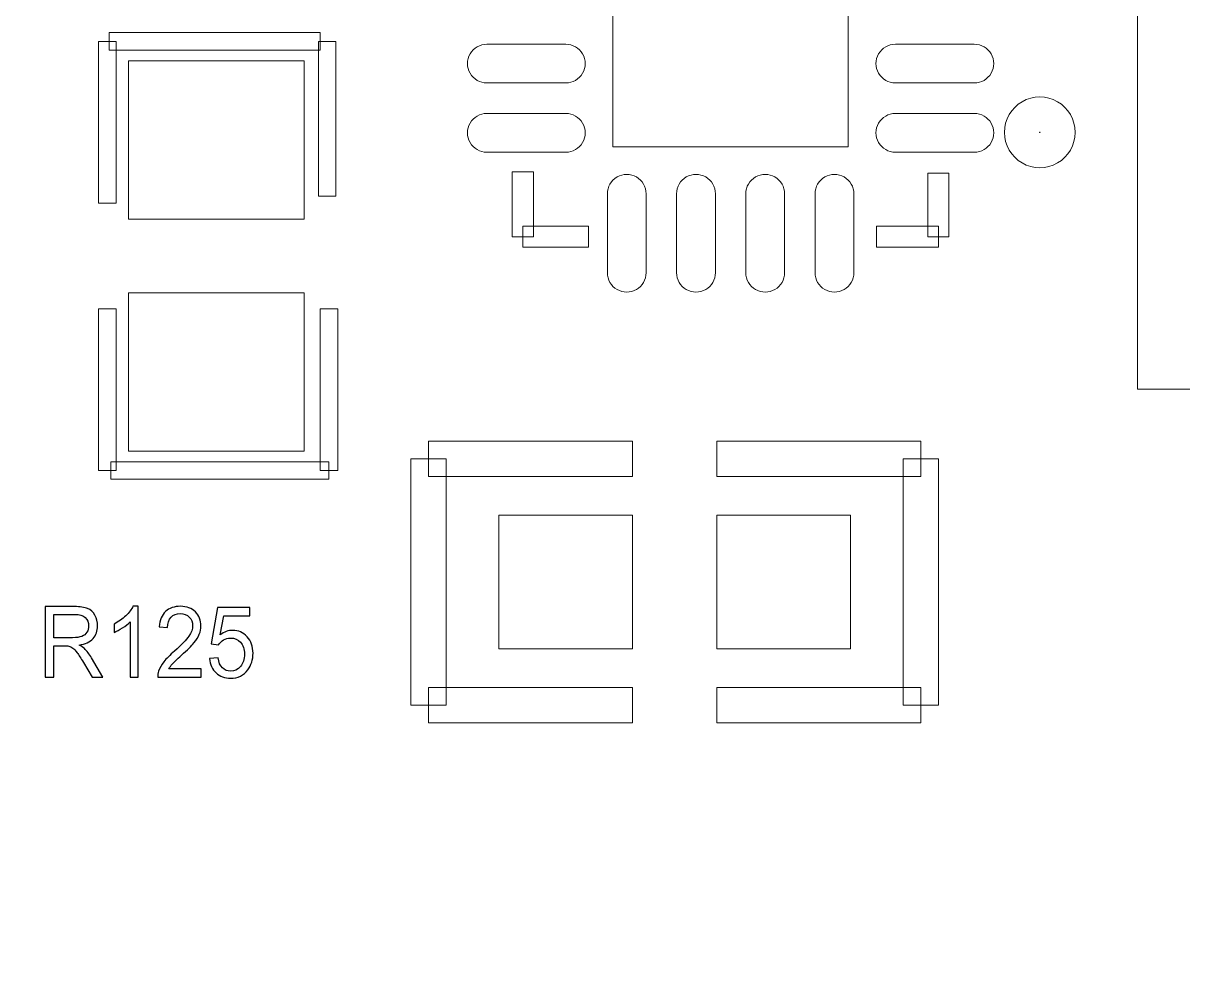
# Model space of a CAD drawing. Header units: millimetres. Extents: x -86 to 67, y -55 to 52.
# Drawn here: x -48.21 to -39.84, y -23.96 to -17.14 of the extents above; entities that cross this region are included whole.
import ezdxf

# ---------------------------------------------------------------- set-up
doc = ezdxf.new("R2010")
doc.units = ezdxf.units.MM
doc.header["$MEASUREMENT"] = 0
for name, color, linetype in [('BG_OUTLINE', 7, 'Continuous'), ('PG_SILKSCREEN_TOP', 7, 'Continuous'), ('PIN_TOP', 7, 'Continuous'), ('RD_SILKSCREEN_TOP', 7, 'Continuous')]:
    doc.layers.add(name, color=color, linetype=linetype)

msp = doc.modelspace()

# ---------------------------------------------------------------- linework, layer by layer
at = {"layer": 'BG_OUTLINE', "color": 3, "lineweight": 9}
msp.add_open_spline([(-60.0926, 34.7331), (-60.0926, 34.7331), (63.7724, 34.7331), (63.7724, 34.7331), (63.7724, 34.7331), (64.585, 34.7336), (65.3646, 34.4113), (65.9396, 33.837), (65.9396, 33.837), (66.5146, 33.2627), (66.8379, 32.4797), (66.8384, 31.667), (66.8384, 31.667), (66.8384, 31.667), (66.8412, -52.28), (66.8412, -52.28), (66.8412, -52.28), (66.8412, -52.28), (66.8384, -52.1933), (66.8384, -52.1933), (66.8384, -52.1933), (66.8389, -53.006), (66.5166, -53.7856), (65.9424, -54.3606), (65.9424, -54.3606), (65.3681, -54.9356), (64.585, -55.2589), (63.7724, -55.2594), (63.7724, -55.2594), (63.7724, -55.2594), (-60.1869, -55.2594), (-60.1869, -55.2594), (-60.1869, -55.2594), (-60.1869, -55.2594), (-60.0853, -55.2518), (-60.0853, -55.2518), (-60.0853, -55.2518), (-60.8979, -55.2523), (-61.6775, -54.9299), (-62.2525, -54.3557), (-62.2525, -54.3557), (-62.8275, -53.7814), (-63.1508, -52.9984), (-63.1513, -52.1857), (-63.1513, -52.1857), (-63.1513, -52.1857), (-63.1587, 31.667), (-63.1587, 31.667), (-63.1587, 31.667), (-63.1592, 32.4797), (-62.8369, 33.2593), (-62.2626, 33.8343), (-62.2626, 33.8343), (-61.6883, 34.4093), (-60.9053, 34.7326), (-60.0926, 34.7331)], degree=3, knots=[0, 0, 0, 0, 0.071429, 0.071429, 0.071429, 0.071429, 0.142857, 0.142857, 0.142857, 0.142857, 0.214286, 0.214286, 0.214286, 0.214286, 0.285714, 0.285714, 0.285714, 0.285714, 0.357143, 0.357143, 0.357143, 0.357143, 0.428571, 0.428571, 0.428571, 0.428571, 0.5, 0.5, 0.5, 0.5, 0.571429, 0.571429, 0.571429, 0.571429, 0.642857, 0.642857, 0.642857, 0.642857, 0.714286, 0.714286, 0.714286, 0.714286, 0.785714, 0.785714, 0.785714, 0.785714, 0.857143, 0.857143, 0.857143, 0.857143, 0.928571, 0.928571, 0.928571, 0.928571, 1, 1, 1, 1], dxfattribs=at)
at = {"layer": 'PG_SILKSCREEN_TOP', "color": 6, "lineweight": 9}
for points, knots in [([(-46.0696, -17.2076), (-46.0696, -17.2076), (-46.0696, -17.3346), (-46.0696, -17.3346), (-46.0696, -17.3346), (-46.0696, -17.3346), (-47.5936, -17.3346), (-47.5936, -17.3346), (-47.5936, -17.3346), (-47.5936, -17.3346), (-47.5936, -17.2076), (-47.5936, -17.2076), (-47.5936, -17.2076), (-47.5936, -17.2076), (-46.0696, -17.2076), (-46.0696, -17.2076)], [0, 0, 0, 0, 0.25, 0.25, 0.25, 0.25, 0.5, 0.5, 0.5, 0.5, 0.75, 0.75, 0.75, 0.75, 1, 1, 1, 1]), ([(-47.6698, -17.2711), (-47.6698, -17.2711), (-47.5428, -17.2711), (-47.5428, -17.2711), (-47.5428, -17.2711), (-47.5428, -17.2711), (-47.5428, -18.4395), (-47.5428, -18.4395), (-47.5428, -18.4395), (-47.5428, -18.4395), (-47.6698, -18.4395), (-47.6698, -18.4395), (-47.6698, -18.4395), (-47.6698, -18.4395), (-47.6698, -17.2711), (-47.6698, -17.2711)], [0, 0, 0, 0, 0.25, 0.25, 0.25, 0.25, 0.5, 0.5, 0.5, 0.5, 0.75, 0.75, 0.75, 0.75, 1, 1, 1, 1]), ([(-45.9553, -18.3887), (-45.9553, -18.3887), (-46.0823, -18.3887), (-46.0823, -18.3887), (-46.0823, -18.3887), (-46.0823, -18.3887), (-46.0823, -17.2711), (-46.0823, -17.2711), (-46.0823, -17.2711), (-46.0823, -17.2711), (-45.9553, -17.2711), (-45.9553, -17.2711), (-45.9553, -17.2711), (-45.9553, -17.2711), (-45.9553, -18.3887), (-45.9553, -18.3887)], [0, 0, 0, 0, 0.25, 0.25, 0.25, 0.25, 0.5, 0.5, 0.5, 0.5, 0.75, 0.75, 0.75, 0.75, 1, 1, 1, 1]), ([(-41.128, -17.9277), (-41.128, -17.8364), (-41.0793, -17.7521), (-41.0002, -17.7064), (-41.0002, -17.7064), (-40.9212, -17.6608), (-40.8238, -17.6608), (-40.7447, -17.7064), (-40.7447, -17.7064), (-40.6656, -17.7521), (-40.6169, -17.8364), (-40.6169, -17.9277)], [0, 0, 0, 0, 0.333333, 0.333333, 0.333333, 0.333333, 0.666667, 0.666667, 0.666667, 0.666667, 1, 1, 1, 1]), ([(-40.6169, -17.9277), (-40.6169, -18.019), (-40.6656, -18.1034), (-40.7447, -18.149), (-40.7447, -18.149), (-40.8238, -18.1947), (-40.9212, -18.1947), (-41.0002, -18.149), (-41.0002, -18.149), (-41.0793, -18.1034), (-41.128, -18.019), (-41.128, -17.9277)], [0, 0, 0, 0, 0.333333, 0.333333, 0.333333, 0.333333, 0.666667, 0.666667, 0.666667, 0.666667, 1, 1, 1, 1]), ([(-40.8709, -17.9277), (-40.8709, -17.9272), (-40.8712, -17.9267), (-40.8717, -17.9264), (-40.8717, -17.9264), (-40.8722, -17.9261), (-40.8728, -17.9261), (-40.8732, -17.9264), (-40.8732, -17.9264), (-40.8737, -17.9267), (-40.874, -17.9272), (-40.874, -17.9277)], [0, 0, 0, 0, 0.333333, 0.333333, 0.333333, 0.333333, 0.666667, 0.666667, 0.666667, 0.666667, 1, 1, 1, 1]), ([(-40.874, -17.9277), (-40.874, -17.9283), (-40.8737, -17.9288), (-40.8732, -17.929), (-40.8732, -17.929), (-40.8728, -17.9293), (-40.8722, -17.9293), (-40.8717, -17.929), (-40.8717, -17.929), (-40.8712, -17.9288), (-40.8709, -17.9283), (-40.8709, -17.9277)], [0, 0, 0, 0, 0.333333, 0.333333, 0.333333, 0.333333, 0.666667, 0.666667, 0.666667, 0.666667, 1, 1, 1, 1]), ([(-44.6817, -18.2135), (-44.6817, -18.2135), (-44.5293, -18.2135), (-44.5293, -18.2135), (-44.5293, -18.2135), (-44.5293, -18.2135), (-44.5293, -18.6813), (-44.5293, -18.6813), (-44.5293, -18.6813), (-44.5293, -18.6813), (-44.6817, -18.6813), (-44.6817, -18.6813), (-44.6817, -18.6813), (-44.6817, -18.6813), (-44.6817, -18.2135), (-44.6817, -18.2135)], [0, 0, 0, 0, 0.25, 0.25, 0.25, 0.25, 0.5, 0.5, 0.5, 0.5, 0.75, 0.75, 0.75, 0.75, 1, 1, 1, 1]), ([(-41.529, -18.6813), (-41.529, -18.6813), (-41.6814, -18.6813), (-41.6814, -18.6813), (-41.6814, -18.6813), (-41.6814, -18.6813), (-41.6814, -18.2226), (-41.6814, -18.2226), (-41.6814, -18.2226), (-41.6814, -18.2226), (-41.529, -18.2226), (-41.529, -18.2226), (-41.529, -18.2226), (-41.529, -18.2226), (-41.529, -18.6813), (-41.529, -18.6813)], [0, 0, 0, 0, 0.25, 0.25, 0.25, 0.25, 0.5, 0.5, 0.5, 0.5, 0.75, 0.75, 0.75, 0.75, 1, 1, 1, 1]), ([(-44.6055, -18.7575), (-44.6055, -18.7575), (-44.6055, -18.6051), (-44.6055, -18.6051), (-44.6055, -18.6051), (-44.6055, -18.6051), (-44.1305, -18.6051), (-44.1305, -18.6051), (-44.1305, -18.6051), (-44.1305, -18.6051), (-44.1305, -18.7575), (-44.1305, -18.7575), (-44.1305, -18.7575), (-44.1305, -18.7575), (-44.6055, -18.7575), (-44.6055, -18.7575)], [0, 0, 0, 0, 0.25, 0.25, 0.25, 0.25, 0.5, 0.5, 0.5, 0.5, 0.75, 0.75, 0.75, 0.75, 1, 1, 1, 1]), ([(-42.0525, -18.7575), (-42.0525, -18.7575), (-42.0525, -18.6051), (-42.0525, -18.6051), (-42.0525, -18.6051), (-42.0525, -18.6051), (-41.6052, -18.6051), (-41.6052, -18.6051), (-41.6052, -18.6051), (-41.6052, -18.6051), (-41.6052, -18.7575), (-41.6052, -18.7575), (-41.6052, -18.7575), (-41.6052, -18.7575), (-42.0525, -18.7575), (-42.0525, -18.7575)], [0, 0, 0, 0, 0.25, 0.25, 0.25, 0.25, 0.5, 0.5, 0.5, 0.5, 0.75, 0.75, 0.75, 0.75, 1, 1, 1, 1]), ([(-47.5428, -20.3699), (-47.5428, -20.3699), (-47.6698, -20.3699), (-47.6698, -20.3699), (-47.6698, -20.3699), (-47.6698, -20.3699), (-47.6698, -19.2015), (-47.6698, -19.2015), (-47.6698, -19.2015), (-47.6698, -19.2015), (-47.5428, -19.2015), (-47.5428, -19.2015), (-47.5428, -19.2015), (-47.5428, -19.2015), (-47.5428, -20.3699), (-47.5428, -20.3699)], [0, 0, 0, 0, 0.25, 0.25, 0.25, 0.25, 0.5, 0.5, 0.5, 0.5, 0.75, 0.75, 0.75, 0.75, 1, 1, 1, 1]), ([(-46.0696, -19.2015), (-46.0696, -19.2015), (-45.9426, -19.2015), (-45.9426, -19.2015), (-45.9426, -19.2015), (-45.9426, -19.2015), (-45.9426, -20.3699), (-45.9426, -20.3699), (-45.9426, -20.3699), (-45.9426, -20.3699), (-46.0696, -20.3699), (-46.0696, -20.3699), (-46.0696, -20.3699), (-46.0696, -20.3699), (-46.0696, -19.2015), (-46.0696, -19.2015)], [0, 0, 0, 0, 0.25, 0.25, 0.25, 0.25, 0.5, 0.5, 0.5, 0.5, 0.75, 0.75, 0.75, 0.75, 1, 1, 1, 1]), ([(-45.2872, -20.4131), (-45.2872, -20.4131), (-45.2872, -20.1591), (-45.2872, -20.1591), (-45.2872, -20.1591), (-45.2872, -20.1591), (-43.814, -20.1591), (-43.814, -20.1591), (-43.814, -20.1591), (-43.814, -20.1591), (-43.814, -20.4131), (-43.814, -20.4131), (-43.814, -20.4131), (-43.814, -20.4131), (-45.2872, -20.4131), (-45.2872, -20.4131)], [0, 0, 0, 0, 0.25, 0.25, 0.25, 0.25, 0.5, 0.5, 0.5, 0.5, 0.75, 0.75, 0.75, 0.75, 1, 1, 1, 1]), ([(-41.7312, -20.1591), (-41.7312, -20.1591), (-41.7312, -20.4131), (-41.7312, -20.4131), (-41.7312, -20.4131), (-41.7312, -20.4131), (-43.2044, -20.4131), (-43.2044, -20.4131), (-43.2044, -20.4131), (-43.2044, -20.4131), (-43.2044, -20.1591), (-43.2044, -20.1591), (-43.2044, -20.1591), (-43.2044, -20.1591), (-41.7312, -20.1591), (-41.7312, -20.1591)], [0, 0, 0, 0, 0.25, 0.25, 0.25, 0.25, 0.5, 0.5, 0.5, 0.5, 0.75, 0.75, 0.75, 0.75, 1, 1, 1, 1]), ([(-46.0061, -20.3064), (-46.0061, -20.3064), (-46.0061, -20.4334), (-46.0061, -20.4334), (-46.0061, -20.4334), (-46.0061, -20.4334), (-47.5809, -20.4334), (-47.5809, -20.4334), (-47.5809, -20.4334), (-47.5809, -20.4334), (-47.5809, -20.3064), (-47.5809, -20.3064), (-47.5809, -20.3064), (-47.5809, -20.3064), (-46.0061, -20.3064), (-46.0061, -20.3064)], [0, 0, 0, 0, 0.25, 0.25, 0.25, 0.25, 0.5, 0.5, 0.5, 0.5, 0.75, 0.75, 0.75, 0.75, 1, 1, 1, 1]), ([(-45.1602, -22.0641), (-45.1602, -22.0641), (-45.4142, -22.0641), (-45.4142, -22.0641), (-45.4142, -22.0641), (-45.4142, -22.0641), (-45.4142, -20.2861), (-45.4142, -20.2861), (-45.4142, -20.2861), (-45.4142, -20.2861), (-45.1602, -20.2861), (-45.1602, -20.2861), (-45.1602, -20.2861), (-45.1602, -20.2861), (-45.1602, -22.0641), (-45.1602, -22.0641)], [0, 0, 0, 0, 0.25, 0.25, 0.25, 0.25, 0.5, 0.5, 0.5, 0.5, 0.75, 0.75, 0.75, 0.75, 1, 1, 1, 1]), ([(-41.6042, -22.0641), (-41.6042, -22.0641), (-41.8582, -22.0641), (-41.8582, -22.0641), (-41.8582, -22.0641), (-41.8582, -22.0641), (-41.8582, -20.2861), (-41.8582, -20.2861), (-41.8582, -20.2861), (-41.8582, -20.2861), (-41.6042, -20.2861), (-41.6042, -20.2861), (-41.6042, -20.2861), (-41.6042, -20.2861), (-41.6042, -22.0641), (-41.6042, -22.0641)], [0, 0, 0, 0, 0.25, 0.25, 0.25, 0.25, 0.5, 0.5, 0.5, 0.5, 0.75, 0.75, 0.75, 0.75, 1, 1, 1, 1]), ([(-43.814, -21.9371), (-43.814, -21.9371), (-43.814, -22.1911), (-43.814, -22.1911), (-43.814, -22.1911), (-43.814, -22.1911), (-45.2872, -22.1911), (-45.2872, -22.1911), (-45.2872, -22.1911), (-45.2872, -22.1911), (-45.2872, -21.9371), (-45.2872, -21.9371), (-45.2872, -21.9371), (-45.2872, -21.9371), (-43.814, -21.9371), (-43.814, -21.9371)], [0, 0, 0, 0, 0.25, 0.25, 0.25, 0.25, 0.5, 0.5, 0.5, 0.5, 0.75, 0.75, 0.75, 0.75, 1, 1, 1, 1]), ([(-43.2044, -22.1911), (-43.2044, -22.1911), (-43.2044, -21.9371), (-43.2044, -21.9371), (-43.2044, -21.9371), (-43.2044, -21.9371), (-41.7312, -21.9371), (-41.7312, -21.9371), (-41.7312, -21.9371), (-41.7312, -21.9371), (-41.7312, -22.1911), (-41.7312, -22.1911), (-41.7312, -22.1911), (-41.7312, -22.1911), (-43.2044, -22.1911), (-43.2044, -22.1911)], [0, 0, 0, 0, 0.25, 0.25, 0.25, 0.25, 0.5, 0.5, 0.5, 0.5, 0.75, 0.75, 0.75, 0.75, 1, 1, 1, 1])]:
    msp.add_open_spline(points, degree=3, knots=knots, dxfattribs=at)
at = {"layer": 'PIN_TOP', "lineweight": 9}
for points, knots in [([(-40.1676, -19.7832), (-40.1676, -19.7832), (-40.1676, -16.2831), (-40.1676, -16.2831), (-40.1676, -16.2831), (-40.1676, -16.2831), (-37.8181, -16.2831), (-37.8181, -16.2831), (-37.8181, -16.2831), (-37.8181, -16.2831), (-37.8181, -19.7832), (-37.8181, -19.7832), (-37.8181, -19.7832), (-37.8181, -19.7832), (-40.1676, -19.7832), (-40.1676, -19.7832)], [0, 0, 0, 0, 0.25, 0.25, 0.25, 0.25, 0.5, 0.5, 0.5, 0.5, 0.75, 0.75, 0.75, 0.75, 1, 1, 1, 1]), ([(-42.2554, -18.0312), (-42.2554, -18.0312), (-43.9554, -18.0312), (-43.9554, -18.0312), (-43.9554, -18.0312), (-43.9554, -18.0312), (-43.9554, -16.3312), (-43.9554, -16.3312), (-43.9554, -16.3312), (-43.9554, -16.3312), (-42.2554, -16.3312), (-42.2554, -16.3312), (-42.2554, -16.3312), (-42.2554, -16.3312), (-42.2554, -18.0312), (-42.2554, -18.0312)], [0, 0, 0, 0, 0.25, 0.25, 0.25, 0.25, 0.5, 0.5, 0.5, 0.5, 0.75, 0.75, 0.75, 0.75, 1, 1, 1, 1]), ([(-44.8653, -17.2911), (-44.8653, -17.2911), (-44.2954, -17.2911), (-44.2954, -17.2911), (-44.2954, -17.2911), (-44.2453, -17.2911), (-44.1991, -17.3178), (-44.1741, -17.3611), (-44.1741, -17.3611), (-44.149, -17.4045), (-44.149, -17.4578), (-44.1741, -17.5012), (-44.1741, -17.5012), (-44.1991, -17.5445), (-44.2453, -17.5712), (-44.2954, -17.5712), (-44.2954, -17.5712), (-44.2954, -17.5712), (-44.8653, -17.5712), (-44.8653, -17.5712), (-44.8653, -17.5712), (-44.9154, -17.5712), (-44.9616, -17.5445), (-44.9867, -17.5012), (-44.9867, -17.5012), (-45.0117, -17.4578), (-45.0117, -17.4045), (-44.9867, -17.3611), (-44.9867, -17.3611), (-44.9616, -17.3178), (-44.9154, -17.2911), (-44.8653, -17.2911)], [0, 0, 0, 0, 0.125, 0.125, 0.125, 0.125, 0.25, 0.25, 0.25, 0.25, 0.375, 0.375, 0.375, 0.375, 0.5, 0.5, 0.5, 0.5, 0.625, 0.625, 0.625, 0.625, 0.75, 0.75, 0.75, 0.75, 0.875, 0.875, 0.875, 0.875, 1, 1, 1, 1]), ([(-41.9154, -17.2911), (-41.9154, -17.2911), (-41.3454, -17.2911), (-41.3454, -17.2911), (-41.3454, -17.2911), (-41.2954, -17.2911), (-41.2491, -17.3178), (-41.2241, -17.3611), (-41.2241, -17.3611), (-41.1991, -17.4045), (-41.1991, -17.4578), (-41.2241, -17.5012), (-41.2241, -17.5012), (-41.2491, -17.5445), (-41.2954, -17.5712), (-41.3454, -17.5712), (-41.3454, -17.5712), (-41.3454, -17.5712), (-41.9154, -17.5712), (-41.9154, -17.5712), (-41.9154, -17.5712), (-41.9654, -17.5712), (-42.0117, -17.5445), (-42.0367, -17.5012), (-42.0367, -17.5012), (-42.0617, -17.4578), (-42.0617, -17.4045), (-42.0367, -17.3611), (-42.0367, -17.3611), (-42.0117, -17.3178), (-41.9654, -17.2911), (-41.9154, -17.2911)], [0, 0, 0, 0, 0.125, 0.125, 0.125, 0.125, 0.25, 0.25, 0.25, 0.25, 0.375, 0.375, 0.375, 0.375, 0.5, 0.5, 0.5, 0.5, 0.625, 0.625, 0.625, 0.625, 0.75, 0.75, 0.75, 0.75, 0.875, 0.875, 0.875, 0.875, 1, 1, 1, 1]), ([(-47.4539, -17.4108), (-47.4539, -17.4108), (-46.1839, -17.4108), (-46.1839, -17.4108), (-46.1839, -17.4108), (-46.1839, -17.4108), (-46.1839, -18.5538), (-46.1839, -18.5538), (-46.1839, -18.5538), (-46.1839, -18.5538), (-47.4539, -18.5538), (-47.4539, -18.5538), (-47.4539, -18.5538), (-47.4539, -18.5538), (-47.4539, -17.4108), (-47.4539, -17.4108)], [0, 0, 0, 0, 0.25, 0.25, 0.25, 0.25, 0.5, 0.5, 0.5, 0.5, 0.75, 0.75, 0.75, 0.75, 1, 1, 1, 1]), ([(-44.8653, -17.7912), (-44.8653, -17.7912), (-44.2954, -17.7912), (-44.2954, -17.7912), (-44.2954, -17.7912), (-44.2453, -17.7912), (-44.1991, -17.8179), (-44.1741, -17.8612), (-44.1741, -17.8612), (-44.149, -17.9046), (-44.149, -17.958), (-44.1741, -18.0013), (-44.1741, -18.0013), (-44.1991, -18.0447), (-44.2453, -18.0714), (-44.2954, -18.0714), (-44.2954, -18.0714), (-44.2954, -18.0714), (-44.8653, -18.0714), (-44.8653, -18.0714), (-44.8653, -18.0714), (-44.9154, -18.0714), (-44.9616, -18.0447), (-44.9867, -18.0013), (-44.9867, -18.0013), (-45.0117, -17.958), (-45.0117, -17.9046), (-44.9867, -17.8612), (-44.9867, -17.8612), (-44.9616, -17.8179), (-44.9154, -17.7912), (-44.8653, -17.7912)], [0, 0, 0, 0, 0.125, 0.125, 0.125, 0.125, 0.25, 0.25, 0.25, 0.25, 0.375, 0.375, 0.375, 0.375, 0.5, 0.5, 0.5, 0.5, 0.625, 0.625, 0.625, 0.625, 0.75, 0.75, 0.75, 0.75, 0.875, 0.875, 0.875, 0.875, 1, 1, 1, 1]), ([(-41.9154, -17.7912), (-41.9154, -17.7912), (-41.3454, -17.7912), (-41.3454, -17.7912), (-41.3454, -17.7912), (-41.2954, -17.7912), (-41.2491, -17.8179), (-41.2241, -17.8612), (-41.2241, -17.8612), (-41.1991, -17.9046), (-41.1991, -17.958), (-41.2241, -18.0013), (-41.2241, -18.0013), (-41.2491, -18.0447), (-41.2954, -18.0714), (-41.3454, -18.0714), (-41.3454, -18.0714), (-41.3454, -18.0714), (-41.9154, -18.0714), (-41.9154, -18.0714), (-41.9154, -18.0714), (-41.9654, -18.0714), (-42.0117, -18.0447), (-42.0367, -18.0013), (-42.0367, -18.0013), (-42.0617, -17.958), (-42.0617, -17.9046), (-42.0367, -17.8612), (-42.0367, -17.8612), (-42.0117, -17.8179), (-41.9654, -17.7912), (-41.9154, -17.7912)], [0, 0, 0, 0, 0.125, 0.125, 0.125, 0.125, 0.25, 0.25, 0.25, 0.25, 0.375, 0.375, 0.375, 0.375, 0.5, 0.5, 0.5, 0.5, 0.625, 0.625, 0.625, 0.625, 0.75, 0.75, 0.75, 0.75, 0.875, 0.875, 0.875, 0.875, 1, 1, 1, 1]), ([(-43.7154, -18.3712), (-43.7154, -18.3712), (-43.7154, -18.9412), (-43.7154, -18.9412), (-43.7154, -18.9412), (-43.7154, -18.9912), (-43.7421, -19.0375), (-43.7854, -19.0625), (-43.7854, -19.0625), (-43.8287, -19.0875), (-43.8821, -19.0875), (-43.9255, -19.0625), (-43.9255, -19.0625), (-43.9688, -19.0375), (-43.9955, -18.9912), (-43.9955, -18.9412), (-43.9955, -18.9412), (-43.9955, -18.9412), (-43.9955, -18.3712), (-43.9955, -18.3712), (-43.9955, -18.3712), (-43.9955, -18.3212), (-43.9688, -18.2749), (-43.9255, -18.2499), (-43.9255, -18.2499), (-43.8821, -18.2249), (-43.8287, -18.2249), (-43.7854, -18.2499), (-43.7854, -18.2499), (-43.7421, -18.2749), (-43.7154, -18.3212), (-43.7154, -18.3712)], [0, 0, 0, 0, 0.125, 0.125, 0.125, 0.125, 0.25, 0.25, 0.25, 0.25, 0.375, 0.375, 0.375, 0.375, 0.5, 0.5, 0.5, 0.5, 0.625, 0.625, 0.625, 0.625, 0.75, 0.75, 0.75, 0.75, 0.875, 0.875, 0.875, 0.875, 1, 1, 1, 1]), ([(-43.2152, -18.3712), (-43.2152, -18.3712), (-43.2152, -18.9412), (-43.2152, -18.9412), (-43.2152, -18.9412), (-43.2152, -18.9912), (-43.2419, -19.0375), (-43.2853, -19.0625), (-43.2853, -19.0625), (-43.3286, -19.0875), (-43.382, -19.0875), (-43.4254, -19.0625), (-43.4254, -19.0625), (-43.4687, -19.0375), (-43.4954, -18.9912), (-43.4954, -18.9412), (-43.4954, -18.9412), (-43.4954, -18.9412), (-43.4954, -18.3712), (-43.4954, -18.3712), (-43.4954, -18.3712), (-43.4954, -18.3212), (-43.4687, -18.2749), (-43.4254, -18.2499), (-43.4254, -18.2499), (-43.382, -18.2249), (-43.3286, -18.2249), (-43.2853, -18.2499), (-43.2853, -18.2499), (-43.2419, -18.2749), (-43.2152, -18.3212), (-43.2152, -18.3712)], [0, 0, 0, 0, 0.125, 0.125, 0.125, 0.125, 0.25, 0.25, 0.25, 0.25, 0.375, 0.375, 0.375, 0.375, 0.5, 0.5, 0.5, 0.5, 0.625, 0.625, 0.625, 0.625, 0.75, 0.75, 0.75, 0.75, 0.875, 0.875, 0.875, 0.875, 1, 1, 1, 1]), ([(-42.7154, -18.3712), (-42.7154, -18.3712), (-42.7154, -18.9412), (-42.7154, -18.9412), (-42.7154, -18.9412), (-42.7154, -18.9912), (-42.7421, -19.0375), (-42.7854, -19.0625), (-42.7854, -19.0625), (-42.8287, -19.0875), (-42.8821, -19.0875), (-42.9255, -19.0625), (-42.9255, -19.0625), (-42.9688, -19.0375), (-42.9955, -18.9912), (-42.9955, -18.9412), (-42.9955, -18.9412), (-42.9955, -18.9412), (-42.9955, -18.3712), (-42.9955, -18.3712), (-42.9955, -18.3712), (-42.9955, -18.3212), (-42.9688, -18.2749), (-42.9255, -18.2499), (-42.9255, -18.2499), (-42.8821, -18.2249), (-42.8287, -18.2249), (-42.7854, -18.2499), (-42.7854, -18.2499), (-42.7421, -18.2749), (-42.7154, -18.3212), (-42.7154, -18.3712)], [0, 0, 0, 0, 0.125, 0.125, 0.125, 0.125, 0.25, 0.25, 0.25, 0.25, 0.375, 0.375, 0.375, 0.375, 0.5, 0.5, 0.5, 0.5, 0.625, 0.625, 0.625, 0.625, 0.75, 0.75, 0.75, 0.75, 0.875, 0.875, 0.875, 0.875, 1, 1, 1, 1]), ([(-42.2152, -18.3712), (-42.2152, -18.3712), (-42.2152, -18.9412), (-42.2152, -18.9412), (-42.2152, -18.9412), (-42.2152, -18.9912), (-42.2419, -19.0375), (-42.2853, -19.0625), (-42.2853, -19.0625), (-42.3286, -19.0875), (-42.382, -19.0875), (-42.4254, -19.0625), (-42.4254, -19.0625), (-42.4687, -19.0375), (-42.4954, -18.9912), (-42.4954, -18.9412), (-42.4954, -18.9412), (-42.4954, -18.9412), (-42.4954, -18.3712), (-42.4954, -18.3712), (-42.4954, -18.3712), (-42.4954, -18.3212), (-42.4687, -18.2749), (-42.4254, -18.2499), (-42.4254, -18.2499), (-42.382, -18.2249), (-42.3286, -18.2249), (-42.2853, -18.2499), (-42.2853, -18.2499), (-42.2419, -18.2749), (-42.2152, -18.3212), (-42.2152, -18.3712)], [0, 0, 0, 0, 0.125, 0.125, 0.125, 0.125, 0.25, 0.25, 0.25, 0.25, 0.375, 0.375, 0.375, 0.375, 0.5, 0.5, 0.5, 0.5, 0.625, 0.625, 0.625, 0.625, 0.75, 0.75, 0.75, 0.75, 0.875, 0.875, 0.875, 0.875, 1, 1, 1, 1]), ([(-47.4539, -19.0872), (-47.4539, -19.0872), (-46.1839, -19.0872), (-46.1839, -19.0872), (-46.1839, -19.0872), (-46.1839, -19.0872), (-46.1839, -20.2302), (-46.1839, -20.2302), (-46.1839, -20.2302), (-46.1839, -20.2302), (-47.4539, -20.2302), (-47.4539, -20.2302), (-47.4539, -20.2302), (-47.4539, -20.2302), (-47.4539, -19.0872), (-47.4539, -19.0872)], [0, 0, 0, 0, 0.25, 0.25, 0.25, 0.25, 0.5, 0.5, 0.5, 0.5, 0.75, 0.75, 0.75, 0.75, 1, 1, 1, 1]), ([(-43.814, -20.6925), (-43.814, -20.6925), (-43.814, -21.6577), (-43.814, -21.6577), (-43.814, -21.6577), (-43.814, -21.6577), (-44.7792, -21.6577), (-44.7792, -21.6577), (-44.7792, -21.6577), (-44.7792, -21.6577), (-44.7792, -20.6925), (-44.7792, -20.6925), (-44.7792, -20.6925), (-44.7792, -20.6925), (-43.814, -20.6925), (-43.814, -20.6925)], [0, 0, 0, 0, 0.25, 0.25, 0.25, 0.25, 0.5, 0.5, 0.5, 0.5, 0.75, 0.75, 0.75, 0.75, 1, 1, 1, 1]), ([(-42.2392, -20.6925), (-42.2392, -20.6925), (-42.2392, -21.6577), (-42.2392, -21.6577), (-42.2392, -21.6577), (-42.2392, -21.6577), (-43.2044, -21.6577), (-43.2044, -21.6577), (-43.2044, -21.6577), (-43.2044, -21.6577), (-43.2044, -20.6925), (-43.2044, -20.6925), (-43.2044, -20.6925), (-43.2044, -20.6925), (-42.2392, -20.6925), (-42.2392, -20.6925)], [0, 0, 0, 0, 0.25, 0.25, 0.25, 0.25, 0.5, 0.5, 0.5, 0.5, 0.75, 0.75, 0.75, 0.75, 1, 1, 1, 1])]:
    msp.add_open_spline(points, degree=3, knots=knots, dxfattribs=at)
at = {"layer": 'RD_SILKSCREEN_TOP', "color": 8}
for points, knots in [([(-48.0547, -21.8619), (-48.0547, -21.8619), (-48.0547, -21.3528), (-48.0547, -21.3528), (-48.0547, -21.3528), (-48.0547, -21.3528), (-47.8451, -21.3528), (-47.8451, -21.3528), (-47.8451, -21.3528), (-47.803, -21.3528), (-47.7709, -21.3574), (-47.749, -21.3665), (-47.749, -21.3665), (-47.7271, -21.3757), (-47.7096, -21.3918), (-47.6964, -21.4149), (-47.6964, -21.4149), (-47.6833, -21.4381), (-47.6768, -21.4637), (-47.6768, -21.4917), (-47.6768, -21.4917), (-47.6768, -21.5279), (-47.6875, -21.5582), (-47.7094, -21.583), (-47.7094, -21.583), (-47.7311, -21.6078), (-47.7646, -21.6235), (-47.81, -21.6303), (-47.81, -21.6303), (-47.7934, -21.6388), (-47.7808, -21.6472), (-47.7722, -21.6557), (-47.7722, -21.6557), (-47.7539, -21.6737), (-47.7367, -21.6963), (-47.7202, -21.7233), (-47.7202, -21.7233), (-47.7202, -21.7233), (-47.638, -21.8619), (-47.638, -21.8619), (-47.638, -21.8619), (-47.638, -21.8619), (-47.7168, -21.8619), (-47.7168, -21.8619), (-47.7168, -21.8619), (-47.7168, -21.8619), (-47.7793, -21.7559), (-47.7793, -21.7559), (-47.7793, -21.7559), (-47.7976, -21.7255), (-47.8126, -21.702), (-47.8245, -21.6859), (-47.8245, -21.6859), (-47.8363, -21.6696), (-47.8469, -21.6583), (-47.8562, -21.6519), (-47.8562, -21.6519), (-47.8655, -21.6453), (-47.875, -21.6408), (-47.8847, -21.6382), (-47.8847, -21.6382), (-47.8918, -21.6367), (-47.9034, -21.6359), (-47.9196, -21.6359), (-47.9196, -21.6359), (-47.9196, -21.6359), (-47.9921, -21.6359), (-47.9921, -21.6359), (-47.9921, -21.6359), (-47.9921, -21.6359), (-47.9921, -21.8619), (-47.9921, -21.8619), (-47.9921, -21.8619), (-47.9921, -21.8619), (-48.0547, -21.8619), (-48.0547, -21.8619)], [0, 0, 0, 0, 0.052632, 0.052632, 0.052632, 0.052632, 0.105263, 0.105263, 0.105263, 0.105263, 0.157895, 0.157895, 0.157895, 0.157895, 0.210526, 0.210526, 0.210526, 0.210526, 0.263158, 0.263158, 0.263158, 0.263158, 0.315789, 0.315789, 0.315789, 0.315789, 0.368421, 0.368421, 0.368421, 0.368421, 0.421053, 0.421053, 0.421053, 0.421053, 0.473684, 0.473684, 0.473684, 0.473684, 0.526316, 0.526316, 0.526316, 0.526316, 0.578947, 0.578947, 0.578947, 0.578947, 0.631579, 0.631579, 0.631579, 0.631579, 0.684211, 0.684211, 0.684211, 0.684211, 0.736842, 0.736842, 0.736842, 0.736842, 0.789474, 0.789474, 0.789474, 0.789474, 0.842105, 0.842105, 0.842105, 0.842105, 0.894737, 0.894737, 0.894737, 0.894737, 0.947368, 0.947368, 0.947368, 0.947368, 1, 1, 1, 1]), ([(-47.3837, -21.8619), (-47.3837, -21.8619), (-47.4417, -21.8619), (-47.4417, -21.8619), (-47.4417, -21.8619), (-47.4417, -21.8619), (-47.4417, -21.4636), (-47.4417, -21.4636), (-47.4417, -21.4636), (-47.4557, -21.478), (-47.474, -21.4923), (-47.4966, -21.5067), (-47.4966, -21.5067), (-47.5194, -21.521), (-47.5398, -21.5318), (-47.5578, -21.5389), (-47.5578, -21.5389), (-47.5578, -21.5389), (-47.5578, -21.4786), (-47.5578, -21.4786), (-47.5578, -21.4786), (-47.5253, -21.4621), (-47.4969, -21.4422), (-47.4727, -21.4188), (-47.4727, -21.4188), (-47.4484, -21.3954), (-47.4312, -21.3727), (-47.4211, -21.3507), (-47.4211, -21.3507), (-47.4211, -21.3507), (-47.3837, -21.3507), (-47.3837, -21.3507), (-47.3837, -21.3507), (-47.3837, -21.3507), (-47.3837, -21.8619), (-47.3837, -21.8619)], [0, 0, 0, 0, 0.111111, 0.111111, 0.111111, 0.111111, 0.222222, 0.222222, 0.222222, 0.222222, 0.333333, 0.333333, 0.333333, 0.333333, 0.444444, 0.444444, 0.444444, 0.444444, 0.555556, 0.555556, 0.555556, 0.555556, 0.666667, 0.666667, 0.666667, 0.666667, 0.777778, 0.777778, 0.777778, 0.777778, 0.888889, 0.888889, 0.888889, 0.888889, 1, 1, 1, 1]), ([(-46.9299, -21.8018), (-46.9299, -21.8018), (-46.9299, -21.8619), (-46.9299, -21.8619), (-46.9299, -21.8619), (-46.9299, -21.8619), (-47.2423, -21.8619), (-47.2423, -21.8619), (-47.2423, -21.8619), (-47.2428, -21.8468), (-47.2406, -21.8324), (-47.2357, -21.8185), (-47.2357, -21.8185), (-47.2278, -21.7955), (-47.215, -21.773), (-47.1975, -21.7507), (-47.1975, -21.7507), (-47.1799, -21.7286), (-47.1545, -21.7028), (-47.1215, -21.6737), (-47.1215, -21.6737), (-47.0701, -21.6283), (-47.0354, -21.5924), (-47.0173, -21.5658), (-47.0173, -21.5658), (-46.9992, -21.5394), (-46.9902, -21.5142), (-46.9902, -21.4907), (-46.9902, -21.4907), (-46.9902, -21.4659), (-46.9985, -21.445), (-47.0148, -21.4279), (-47.0148, -21.4279), (-47.0314, -21.411), (-47.0528, -21.4025), (-47.0793, -21.4025), (-47.0793, -21.4025), (-47.1072, -21.4025), (-47.1295, -21.4115), (-47.1462, -21.4296), (-47.1462, -21.4296), (-47.1631, -21.4476), (-47.1716, -21.4726), (-47.1718, -21.5045), (-47.1718, -21.5045), (-47.1718, -21.5045), (-47.2315, -21.498), (-47.2315, -21.498), (-47.2315, -21.498), (-47.2274, -21.45), (-47.212, -21.4135), (-47.1853, -21.3884), (-47.1853, -21.3884), (-47.1587, -21.3632), (-47.1228, -21.3507), (-47.0779, -21.3507), (-47.0779, -21.3507), (-47.0326, -21.3507), (-46.9967, -21.3643), (-46.9703, -21.3913), (-46.9703, -21.3913), (-46.9437, -21.4185), (-46.9305, -21.452), (-46.9305, -21.4921), (-46.9305, -21.4921), (-46.9305, -21.5125), (-46.9344, -21.5325), (-46.9422, -21.5522), (-46.9422, -21.5522), (-46.9499, -21.5718), (-46.9628, -21.5926), (-46.9808, -21.6143), (-46.9808, -21.6143), (-46.9987, -21.6361), (-47.0285, -21.666), (-47.0702, -21.7039), (-47.0702, -21.7039), (-47.105, -21.7354), (-47.1274, -21.7568), (-47.1372, -21.768), (-47.1372, -21.768), (-47.1472, -21.7792), (-47.1553, -21.7904), (-47.1618, -21.8018), (-47.1618, -21.8018), (-47.1618, -21.8018), (-46.9299, -21.8018), (-46.9299, -21.8018)], [0, 0, 0, 0, 0.045455, 0.045455, 0.045455, 0.045455, 0.090909, 0.090909, 0.090909, 0.090909, 0.136364, 0.136364, 0.136364, 0.136364, 0.181818, 0.181818, 0.181818, 0.181818, 0.227273, 0.227273, 0.227273, 0.227273, 0.272727, 0.272727, 0.272727, 0.272727, 0.318182, 0.318182, 0.318182, 0.318182, 0.363636, 0.363636, 0.363636, 0.363636, 0.409091, 0.409091, 0.409091, 0.409091, 0.454545, 0.454545, 0.454545, 0.454545, 0.5, 0.5, 0.5, 0.5, 0.545455, 0.545455, 0.545455, 0.545455, 0.590909, 0.590909, 0.590909, 0.590909, 0.636364, 0.636364, 0.636364, 0.636364, 0.681818, 0.681818, 0.681818, 0.681818, 0.727273, 0.727273, 0.727273, 0.727273, 0.772727, 0.772727, 0.772727, 0.772727, 0.818182, 0.818182, 0.818182, 0.818182, 0.863636, 0.863636, 0.863636, 0.863636, 0.909091, 0.909091, 0.909091, 0.909091, 0.954545, 0.954545, 0.954545, 0.954545, 1, 1, 1, 1]), ([(-47.9921, -21.5775), (-47.9921, -21.5775), (-47.8577, -21.5775), (-47.8577, -21.5775), (-47.8577, -21.5775), (-47.8291, -21.5775), (-47.8067, -21.5743), (-47.7906, -21.5679), (-47.7906, -21.5679), (-47.7745, -21.5615), (-47.7622, -21.5513), (-47.7538, -21.5374), (-47.7538, -21.5374), (-47.7455, -21.5234), (-47.7413, -21.5082), (-47.7413, -21.4917), (-47.7413, -21.4917), (-47.7413, -21.4677), (-47.7493, -21.4479), (-47.7656, -21.4323), (-47.7656, -21.4323), (-47.7818, -21.4168), (-47.8074, -21.4091), (-47.8425, -21.4091), (-47.8425, -21.4091), (-47.8425, -21.4091), (-47.9921, -21.4091), (-47.9921, -21.4091), (-47.9921, -21.4091), (-47.9921, -21.4091), (-47.9921, -21.5775), (-47.9921, -21.5775)], [0, 0, 0, 0, 0.125, 0.125, 0.125, 0.125, 0.25, 0.25, 0.25, 0.25, 0.375, 0.375, 0.375, 0.375, 0.5, 0.5, 0.5, 0.5, 0.625, 0.625, 0.625, 0.625, 0.75, 0.75, 0.75, 0.75, 0.875, 0.875, 0.875, 0.875, 1, 1, 1, 1]), ([(-46.8678, -21.7286), (-46.8678, -21.7286), (-46.8068, -21.723), (-46.8068, -21.723), (-46.8068, -21.723), (-46.8023, -21.755), (-46.7919, -21.7789), (-46.7754, -21.795), (-46.7754, -21.795), (-46.759, -21.8112), (-46.7391, -21.8192), (-46.7159, -21.8192), (-46.7159, -21.8192), (-46.6879, -21.8192), (-46.6643, -21.8078), (-46.645, -21.7852), (-46.645, -21.7852), (-46.6256, -21.7625), (-46.616, -21.7323), (-46.616, -21.6949), (-46.616, -21.6949), (-46.616, -21.6592), (-46.6252, -21.6311), (-46.6438, -21.6105), (-46.6438, -21.6105), (-46.6624, -21.5899), (-46.6867, -21.5796), (-46.7169, -21.5796), (-46.7169, -21.5796), (-46.7356, -21.5796), (-46.7525, -21.5842), (-46.7675, -21.5933), (-46.7675, -21.5933), (-46.7826, -21.6024), (-46.7944, -21.6143), (-46.803, -21.6289), (-46.803, -21.6289), (-46.803, -21.6289), (-46.8574, -21.6213), (-46.8574, -21.6213), (-46.8574, -21.6213), (-46.8574, -21.6213), (-46.8116, -21.3598), (-46.8116, -21.3598), (-46.8116, -21.3598), (-46.8116, -21.3598), (-46.5765, -21.3598), (-46.5765, -21.3598), (-46.5765, -21.3598), (-46.5765, -21.3598), (-46.5765, -21.4195), (-46.5765, -21.4195), (-46.5765, -21.4195), (-46.5765, -21.4195), (-46.7652, -21.4195), (-46.7652, -21.4195), (-46.7652, -21.4195), (-46.7652, -21.4195), (-46.7907, -21.5563), (-46.7907, -21.5563), (-46.7907, -21.5563), (-46.7623, -21.535), (-46.7325, -21.5243), (-46.7014, -21.5243), (-46.7014, -21.5243), (-46.6601, -21.5243), (-46.6254, -21.5397), (-46.5969, -21.5705), (-46.5969, -21.5705), (-46.5685, -21.6014), (-46.5543, -21.641), (-46.5543, -21.6893), (-46.5543, -21.6893), (-46.5543, -21.7354), (-46.5669, -21.7753), (-46.5917, -21.8088), (-46.5917, -21.8088), (-46.6221, -21.8499), (-46.6635, -21.8706), (-46.7159, -21.8706), (-46.7159, -21.8706), (-46.759, -21.8706), (-46.7941, -21.8576), (-46.8212, -21.8317), (-46.8212, -21.8317), (-46.8484, -21.8057), (-46.8639, -21.7713), (-46.8678, -21.7286)], [0, 0, 0, 0, 0.045455, 0.045455, 0.045455, 0.045455, 0.090909, 0.090909, 0.090909, 0.090909, 0.136364, 0.136364, 0.136364, 0.136364, 0.181818, 0.181818, 0.181818, 0.181818, 0.227273, 0.227273, 0.227273, 0.227273, 0.272727, 0.272727, 0.272727, 0.272727, 0.318182, 0.318182, 0.318182, 0.318182, 0.363636, 0.363636, 0.363636, 0.363636, 0.409091, 0.409091, 0.409091, 0.409091, 0.454545, 0.454545, 0.454545, 0.454545, 0.5, 0.5, 0.5, 0.5, 0.545455, 0.545455, 0.545455, 0.545455, 0.590909, 0.590909, 0.590909, 0.590909, 0.636364, 0.636364, 0.636364, 0.636364, 0.681818, 0.681818, 0.681818, 0.681818, 0.727273, 0.727273, 0.727273, 0.727273, 0.772727, 0.772727, 0.772727, 0.772727, 0.818182, 0.818182, 0.818182, 0.818182, 0.863636, 0.863636, 0.863636, 0.863636, 0.909091, 0.909091, 0.909091, 0.909091, 0.954545, 0.954545, 0.954545, 0.954545, 1, 1, 1, 1])]:
    msp.add_open_spline(points, degree=3, knots=knots, dxfattribs=at)

doc.saveas('drawing.dxf')
